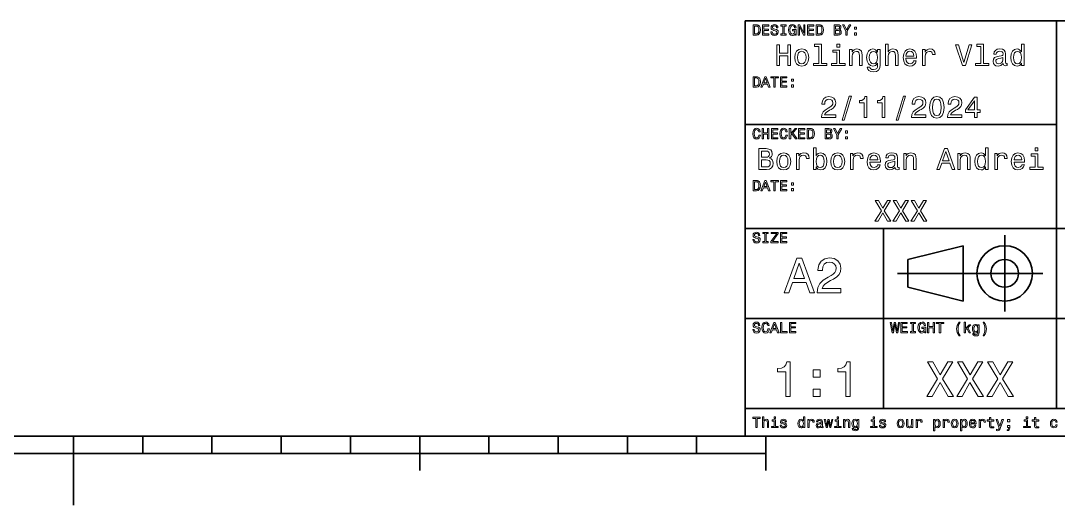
# Model space of a CAD drawing. Extents: x 0 to 594, y 0 to 420.
# Drawn here: x 289.4 to 439.2, y 0 to 70 of the extents above; entities that cross this region are included whole.
import ezdxf

# ---------------------------------------------------------------- set-up
doc = ezdxf.new("R2010")
doc.units = 0

msp = doc.modelspace()

# ---------------------------------------------------------------- linework, layer by layer
at = {"color": 7, "lineweight": 35}
for p, q in [((394, 10), (394, 70)), ((394, 70), (584, 70)), ((439, 14), (439, 70)), ((394, 55), (439, 55)), ((394, 40), (559, 40)), ((414, 14), (414, 40)), ((416, 33.5), (437, 33.5)), ((394, 27), (559, 27)), ((394, 14), (559, 14)), ((10, 10), (584, 10)), ((394, 10), (584, 10)), ((197, 7.5), (397, 7.5))]:
    msp.add_line(p, q, dxfattribs=at)
at = {"color": 7, "lineweight": 35, "ltscale": 0.275}
msp.add_line((431.5, 28), (431.5, 39), dxfattribs=at)
at = {"color": 7, "lineweight": 35, "ltscale": 0.206155}
for p, q in [((417.5, 35.5), (425.5, 37.5)), ((425.5, 29.5), (417.5, 31.5))]:
    msp.add_line(p, q, dxfattribs=at)
at = {"color": 7, "lineweight": 35, "ltscale": 0.2}
msp.add_line((425.5, 37.5), (425.5, 29.5), dxfattribs=at)
at = {"color": 7, "lineweight": 35, "ltscale": 0.1}
msp.add_line((417.5, 31.5), (417.5, 35.5), dxfattribs=at)
at = {"color": 7, "lineweight": 35, "ltscale": 0.25}
msp.add_line((297, 10), (297, 0), dxfattribs=at)
at = {"color": 7, "lineweight": 35, "ltscale": 0.0625}
for p, q in [((307, 10), (307, 7.5)), ((317, 10), (317, 7.5)), ((327, 10), (327, 7.5)), ((337, 10), (337, 7.5)), ((357, 10), (357, 7.5)), ((367, 10), (367, 7.5)), ((377, 10), (377, 7.5)), ((387, 10), (387, 7.5))]:
    msp.add_line(p, q, dxfattribs=at)
at = {"color": 7, "lineweight": 35, "ltscale": 0.125}
for p, q in [((347, 10), (347, 5)), ((397, 10), (397, 5))]:
    msp.add_line(p, q, dxfattribs=at)
at = {"color": 7, "lineweight": 13}
for points in [[(395.65, 69.42), (395.15, 69.42), (395.15, 67.92), (395.65, 67.92), (395.88, 67.97), (396.06, 68.11), (396.17, 68.35), (396.21, 68.67), (396.17, 69), (396.13, 69.13), (396.07, 69.23), (395.89, 69.37), (395.78, 69.41)], [(395.63, 69.24), (395.8, 69.21), (395.91, 69.11), (395.98, 68.93), (396, 68.67), (395.97, 68.42), (395.91, 68.24), (395.79, 68.13), (395.63, 68.1), (395.35, 68.1), (395.35, 69.24)], [(396.5, 67.92), (397.45, 67.92), (397.45, 68.1), (396.7, 68.1), (396.7, 68.61), (397.37, 68.61), (397.37, 68.79), (396.7, 68.79), (396.7, 69.24), (397.43, 69.24), (397.43, 69.42), (396.5, 69.42)], [(397.91, 68.41), (397.71, 68.41), (397.76, 68.18), (397.87, 68.02), (398.03, 67.91), (398.26, 67.88), (398.48, 67.91), (398.65, 68.01), (398.75, 68.16), (398.79, 68.35), (398.76, 68.53), (398.67, 68.64), (398.52, 68.72), (398.32, 68.78), (398.16, 68.82), (398.05, 68.87), (397.98, 68.93), (397.96, 69.04), (397.98, 69.14), (398.04, 69.21), (398.13, 69.26), (398.24, 69.28), (398.37, 69.26), (398.46, 69.2), (398.52, 69.1), (398.55, 68.97), (398.75, 68.97), (398.75, 68.98), (398.72, 69.18), (398.61, 69.33), (398.45, 69.43), (398.24, 69.46), (398.04, 69.43), (397.89, 69.33), (397.79, 69.19), (397.76, 69.01), (397.79, 68.85), (397.87, 68.74), (398, 68.67), (398.18, 68.61), (398.35, 68.56), (398.48, 68.51), (398.56, 68.44), (398.59, 68.33), (398.57, 68.22), (398.5, 68.13), (398.4, 68.08), (398.27, 68.06), (398.12, 68.08), (398.01, 68.15), (397.94, 68.26)], [(399.45, 68.1), (399.18, 68.1), (399.18, 67.92), (399.93, 67.92), (399.93, 68.1), (399.65, 68.1), (399.65, 69.24), (399.93, 69.24), (399.93, 69.42), (399.18, 69.42), (399.18, 69.24), (399.45, 69.24)], [(401.25, 68.12), (401.29, 67.92), (401.4, 67.92), (401.4, 68.73), (400.85, 68.73), (400.85, 68.55), (401.19, 68.55), (401.19, 68.53), (401.16, 68.33), (401.09, 68.19), (400.98, 68.09), (400.85, 68.06), (400.71, 68.1), (400.59, 68.22), (400.52, 68.41), (400.49, 68.68), (400.52, 68.94), (400.59, 69.13), (400.71, 69.25), (400.86, 69.29), (400.97, 69.27), (401.06, 69.2), (401.13, 69.1), (401.16, 68.97), (401.38, 68.97), (401.32, 69.17), (401.21, 69.33), (401.06, 69.43), (400.88, 69.46), (400.63, 69.41), (400.44, 69.25), (400.33, 69), (400.28, 68.67), (400.33, 68.34), (400.44, 68.09), (400.62, 67.93), (400.84, 67.88), (400.96, 67.89), (401.07, 67.94), (401.17, 68.01)], [(401.66, 67.92), (401.84, 67.92), (401.84, 69.15), (402.42, 67.92), (402.65, 67.92), (402.65, 69.42), (402.47, 69.42), (402.47, 68.19), (401.9, 69.42), (401.66, 69.42)], [(403, 67.92), (403.95, 67.92), (403.95, 68.1), (403.2, 68.1), (403.2, 68.61), (403.87, 68.61), (403.87, 68.79), (403.2, 68.79), (403.2, 69.24), (403.94, 69.24), (403.94, 69.42), (403, 69.42)], [(404.76, 69.42), (404.26, 69.42), (404.26, 67.92), (404.76, 67.92), (404.99, 67.97), (405.17, 68.11), (405.28, 68.35), (405.31, 68.67), (405.28, 69), (405.24, 69.13), (405.18, 69.23), (405, 69.37), (404.89, 69.41)], [(404.74, 69.24), (404.91, 69.21), (405.02, 69.11), (405.09, 68.93), (405.11, 68.67), (405.08, 68.42), (405.02, 68.24), (404.9, 68.13), (404.74, 68.1), (404.46, 68.1), (404.46, 69.24)], [(407.63, 68.73), (407.78, 68.85), (407.82, 68.94), (407.83, 69.04), (407.81, 69.2), (407.72, 69.32), (407.59, 69.39), (407.4, 69.42), (406.86, 69.42), (406.86, 67.92), (407.43, 67.92), (407.63, 67.95), (407.78, 68.04), (407.87, 68.18), (407.9, 68.37), (407.88, 68.5), (407.83, 68.6), (407.75, 68.68)], [(407.35, 68.8), (407.06, 68.8), (407.06, 69.24), (407.37, 69.24), (407.49, 69.23), (407.57, 69.19), (407.62, 69.12), (407.64, 69.02), (407.62, 68.92), (407.57, 68.85), (407.48, 68.81)], [(408.77, 67.92), (408.77, 68.53), (409.27, 69.42), (409.04, 69.42), (408.67, 68.71), (408.3, 69.42), (408.06, 69.42), (408.57, 68.51), (408.57, 67.92)], [(409.81, 68.76), (410.11, 68.76), (410.11, 69.08), (409.81, 69.08)], [(407.4, 68.1), (407.06, 68.1), (407.06, 68.61), (407.38, 68.61), (407.52, 68.6), (407.62, 68.55), (407.67, 68.48), (407.69, 68.36), (407.67, 68.24), (407.62, 68.16), (407.53, 68.11)], [(409.81, 67.92), (410.11, 67.92), (410.11, 68.24), (409.81, 68.24)], [(398.58, 63.52), (398.98, 63.52), (398.98, 64.93), (400.19, 64.93), (400.19, 63.52), (400.58, 63.52), (400.58, 66.52), (400.19, 66.52), (400.19, 65.3), (398.98, 65.3), (398.98, 66.52), (398.58, 66.52)], [(404.65, 66.3), (404.65, 63.84), (403.87, 63.84), (403.87, 63.52), (405.81, 63.52), (405.81, 63.84), (405.03, 63.84), (405.03, 66.62), (404.05, 66.62), (404.05, 66.3)], [(407.67, 66.62), (407.27, 66.62), (407.27, 66.19), (407.67, 66.19)], [(414.3, 63.52), (414.68, 63.52), (414.68, 64.86), (414.72, 65.17), (414.85, 65.39), (415.04, 65.53), (415.3, 65.58), (415.51, 65.54), (415.64, 65.42), (415.7, 65.23), (415.73, 64.97), (415.73, 63.52), (416.11, 63.52), (416.11, 65.05), (416.09, 65.35), (416.01, 65.61), (415.76, 65.84), (415.36, 65.92), (415.14, 65.89), (414.96, 65.81), (414.8, 65.68), (414.68, 65.5), (414.68, 66.62), (414.3, 66.62)], [(426.36, 66.52), (425.61, 63.97), (424.83, 66.52), (424.42, 66.52), (425.39, 63.52), (425.82, 63.52), (426.77, 66.52)], [(428.07, 66.3), (428.07, 63.84), (427.29, 63.84), (427.29, 63.52), (429.23, 63.52), (429.23, 63.84), (428.45, 63.84), (428.45, 66.62), (427.48, 66.62), (427.48, 66.3)], [(433.95, 63.88), (433.95, 63.52), (434.33, 63.52), (434.33, 66.62), (433.95, 66.62), (433.95, 65.49), (433.66, 65.82), (433.48, 65.89), (433.28, 65.92), (432.91, 65.84), (432.63, 65.6), (432.44, 65.21), (432.38, 64.68), (432.44, 64.16), (432.63, 63.77), (432.91, 63.52), (433.28, 63.44), (433.48, 63.47), (433.67, 63.55)], [(401.18, 64.68), (401.25, 64.15), (401.45, 63.76), (401.76, 63.52), (402.19, 63.44), (402.61, 63.52), (402.92, 63.76), (403.12, 64.15), (403.19, 64.68), (403.12, 65.21), (402.92, 65.6), (402.61, 65.84), (402.19, 65.92), (401.76, 65.84), (401.45, 65.6), (401.25, 65.21)], [(401.57, 64.68), (401.61, 65.07), (401.73, 65.35), (401.92, 65.53), (402.19, 65.59), (402.45, 65.53), (402.64, 65.36), (402.76, 65.07), (402.81, 64.68), (402.76, 64.29), (402.64, 64), (402.45, 63.83), (402.19, 63.78), (401.92, 63.83), (401.73, 64), (401.61, 64.29)], [(407.66, 63.84), (407.66, 65.76), (406.68, 65.76), (406.68, 65.44), (407.28, 65.44), (407.28, 63.84), (406.5, 63.84), (406.5, 63.52), (408.45, 63.52), (408.45, 63.84)], [(409.1, 63.52), (409.48, 63.52), (409.48, 64.86), (409.52, 65.17), (409.64, 65.39), (409.84, 65.53), (410.1, 65.58), (410.31, 65.54), (410.44, 65.42), (410.5, 65.23), (410.52, 64.97), (410.52, 63.52), (410.9, 63.52), (410.9, 65.05), (410.88, 65.35), (410.81, 65.61), (410.55, 65.84), (410.15, 65.92), (409.93, 65.89), (409.75, 65.81), (409.59, 65.67), (409.46, 65.49), (409.46, 65.84), (409.1, 65.84)], [(413.51, 63.62), (413.51, 65.84), (413.15, 65.84), (413.15, 65.47), (412.85, 65.81), (412.67, 65.89), (412.46, 65.92), (412.1, 65.84), (411.81, 65.6), (411.62, 65.21), (411.56, 64.68), (411.62, 64.16), (411.81, 63.77), (412.1, 63.52), (412.46, 63.44), (412.67, 63.47), (412.84, 63.55), (413.15, 63.87), (413.15, 63.55), (413.11, 63.29), (413.02, 63.1), (412.83, 62.99), (412.56, 62.95), (412.32, 62.98), (412.16, 63.04), (412.06, 63.16), (412.03, 63.31), (411.66, 63.31), (411.66, 63.29), (411.71, 63.01), (411.89, 62.81), (412.16, 62.67), (412.54, 62.63), (412.99, 62.69), (413.29, 62.87), (413.46, 63.19)], [(411.95, 64.68), (411.99, 65.07), (412.11, 65.35), (412.29, 65.52), (412.53, 65.58), (412.79, 65.52), (412.98, 65.35), (413.09, 65.07), (413.14, 64.68), (413.09, 64.29), (412.98, 64.01), (412.79, 63.84), (412.53, 63.78), (412.29, 63.84), (412.11, 64.01), (411.99, 64.29)], [(417.24, 64.57), (418.76, 64.57), (418.77, 64.75), (418.7, 65.24), (418.51, 65.62), (418.2, 65.84), (417.8, 65.92), (417.41, 65.84), (417.11, 65.6), (416.91, 65.2), (416.84, 64.68), (416.91, 64.15), (417.1, 63.76), (417.4, 63.52), (417.79, 63.44), (418.13, 63.49), (418.4, 63.64), (418.61, 63.87), (418.72, 64.19), (418.35, 64.19), (418.27, 64.01), (418.16, 63.88), (417.84, 63.78), (417.59, 63.83), (417.4, 63.98), (417.28, 64.22), (417.24, 64.56)], [(417.24, 64.89), (417.29, 65.19), (417.4, 65.41), (417.58, 65.54), (417.81, 65.59), (418.04, 65.54), (418.22, 65.41), (418.33, 65.19), (418.37, 64.89)], [(419.65, 63.52), (420.03, 63.52), (420.03, 64.85), (420.07, 65.17), (420.19, 65.4), (420.38, 65.53), (420.63, 65.58), (420.82, 65.55), (420.97, 65.47), (421.05, 65.32), (421.08, 65.12), (421.47, 65.12), (421.41, 65.47), (421.27, 65.72), (421.03, 65.87), (420.71, 65.92), (420.49, 65.89), (420.3, 65.8), (420.13, 65.66), (420, 65.46), (420, 65.84), (419.65, 65.84)], [(431.3, 63.82), (431.3, 63.81), (431.32, 63.66), (431.38, 63.56), (431.66, 63.48), (431.87, 63.51), (431.87, 63.81), (431.78, 63.79), (431.66, 63.85), (431.63, 64.02), (431.63, 65.22), (431.58, 65.53), (431.43, 65.75), (431.17, 65.88), (430.8, 65.92), (430.43, 65.87), (430.16, 65.72), (430, 65.5), (429.94, 65.19), (429.94, 65.17), (430.28, 65.17), (430.31, 65.35), (430.41, 65.48), (430.56, 65.56), (430.78, 65.59), (430.99, 65.56), (431.15, 65.5), (431.24, 65.39), (431.27, 65.23), (431.25, 65.05), (431.18, 64.96), (431.01, 64.92), (430.68, 64.88), (430.31, 64.8), (430.05, 64.67), (429.89, 64.45), (429.84, 64.13), (429.89, 63.84), (430.02, 63.63), (430.24, 63.5), (430.54, 63.45), (430.94, 63.54)], [(431.25, 64.33), (431.2, 64.11), (431.06, 63.94), (430.86, 63.82), (430.6, 63.78), (430.44, 63.81), (430.32, 63.87), (430.25, 64), (430.22, 64.16), (430.24, 64.32), (430.31, 64.42), (430.59, 64.54), (430.94, 64.6), (431.25, 64.7)], [(433.35, 65.58), (433.6, 65.52), (433.79, 65.35), (433.9, 65.07), (433.94, 64.68), (433.9, 64.29), (433.79, 64.01), (433.6, 63.84), (433.35, 63.78), (433.11, 63.84), (432.93, 64.01), (432.81, 64.29), (432.77, 64.68), (432.81, 65.07), (432.93, 65.35), (433.11, 65.52)], [(395.65, 61.92), (395.15, 61.92), (395.15, 60.42), (395.65, 60.42), (395.88, 60.47), (396.06, 60.61), (396.17, 60.85), (396.21, 61.17), (396.17, 61.5), (396.13, 61.63), (396.07, 61.73), (395.89, 61.87), (395.78, 61.91)], [(395.63, 61.74), (395.8, 61.71), (395.91, 61.61), (395.98, 61.43), (396, 61.17), (395.97, 60.92), (395.91, 60.74), (395.79, 60.63), (395.63, 60.6), (395.35, 60.6), (395.35, 61.74)], [(396.29, 60.42), (396.49, 60.42), (396.65, 60.86), (397.25, 60.86), (397.41, 60.42), (397.61, 60.42), (397.06, 61.92), (396.84, 61.92)], [(396.72, 61.04), (396.95, 61.7), (397.18, 61.04)], [(398.15, 60.42), (398.35, 60.42), (398.35, 61.74), (398.81, 61.74), (398.81, 61.92), (397.7, 61.92), (397.7, 61.74), (398.15, 61.74)], [(399.1, 60.42), (400.05, 60.42), (400.05, 60.6), (399.3, 60.6), (399.3, 61.11), (399.97, 61.11), (399.97, 61.29), (399.3, 61.29), (399.3, 61.74), (400.03, 61.74), (400.03, 61.92), (399.1, 61.92)], [(400.71, 61.26), (401, 61.26), (401, 61.58), (400.71, 61.58)], [(400.71, 60.42), (401, 60.42), (401, 60.74), (400.71, 60.74)], [(405.04, 56.02), (407.1, 56.02), (407.1, 56.39), (405.47, 56.39), (405.56, 56.6), (405.71, 56.76), (406.19, 57.07), (406.45, 57.2), (406.73, 57.39), (406.94, 57.6), (407.05, 57.86), (407.1, 58.15), (407.02, 58.51), (406.82, 58.8), (406.51, 58.98), (406.11, 59.04), (405.69, 58.97), (405.38, 58.77), (405.17, 58.44), (405.11, 58.01), (405.11, 57.95), (405.5, 57.95), (405.5, 57.99), (405.54, 58.28), (405.65, 58.5), (405.84, 58.64), (406.09, 58.68), (406.34, 58.64), (406.52, 58.53), (406.64, 58.36), (406.69, 58.15), (406.66, 57.95), (406.57, 57.78), (406.44, 57.64), (406.25, 57.51), (405.99, 57.37), (405.57, 57.1), (405.27, 56.82), (405.09, 56.47), (405.04, 56.03)], [(408.02, 55.62), (408.32, 55.62), (409.36, 59.1), (409.06, 59.1)], [(411.22, 56.02), (411.61, 56.02), (411.61, 59.04), (411.32, 59.04), (411.24, 58.78), (411.08, 58.6), (410.85, 58.5), (410.52, 58.46), (410.52, 58.16), (411.22, 58.16)], [(413.82, 56.02), (414.21, 56.02), (414.21, 59.04), (413.92, 59.04), (413.84, 58.78), (413.69, 58.6), (413.45, 58.5), (413.12, 58.46), (413.12, 58.16), (413.82, 58.16)], [(415.83, 55.62), (416.12, 55.62), (417.17, 59.1), (416.87, 59.1)], [(418.05, 56.02), (420.11, 56.02), (420.11, 56.39), (418.48, 56.39), (418.57, 56.6), (418.73, 56.76), (419.21, 57.07), (419.46, 57.2), (419.75, 57.39), (419.95, 57.6), (420.07, 57.86), (420.11, 58.15), (420.04, 58.51), (419.83, 58.8), (419.52, 58.98), (419.12, 59.04), (418.7, 58.97), (418.39, 58.77), (418.19, 58.44), (418.12, 58.01), (418.12, 57.95), (418.51, 57.95), (418.51, 57.99), (418.55, 58.28), (418.67, 58.5), (418.85, 58.64), (419.1, 58.68), (419.35, 58.64), (419.53, 58.53), (419.66, 58.36), (419.7, 58.15), (419.67, 57.95), (419.59, 57.78), (419.45, 57.64), (419.26, 57.51), (419, 57.37), (418.58, 57.1), (418.28, 56.82), (418.1, 56.47), (418.05, 56.03)], [(420.66, 57.49), (420.73, 56.81), (420.93, 56.32), (421.26, 56.03), (421.7, 55.93), (422.15, 56.03), (422.47, 56.32), (422.67, 56.81), (422.74, 57.49), (422.67, 58.16), (422.59, 58.43), (422.47, 58.65), (422.15, 58.94), (421.7, 59.04), (421.26, 58.94), (420.93, 58.64), (420.73, 58.16)], [(421.08, 57.49), (421.11, 58.01), (421.22, 58.38), (421.41, 58.61), (421.7, 58.68), (421.99, 58.61), (422.18, 58.38), (422.29, 58.01), (422.33, 57.49), (422.29, 56.96), (422.18, 56.58), (421.99, 56.36), (421.7, 56.29), (421.41, 56.36), (421.22, 56.58), (421.11, 56.96)], [(423.25, 56.02), (425.31, 56.02), (425.31, 56.39), (423.68, 56.39), (423.78, 56.6), (423.93, 56.76), (424.41, 57.07), (424.67, 57.2), (424.95, 57.39), (425.15, 57.6), (425.27, 57.86), (425.31, 58.15), (425.24, 58.51), (425.04, 58.8), (424.73, 58.98), (424.32, 59.04), (423.91, 58.97), (423.59, 58.77), (423.39, 58.44), (423.32, 58.01), (423.32, 57.95), (423.71, 57.95), (423.71, 57.99), (423.75, 58.28), (423.87, 58.5), (424.06, 58.64), (424.3, 58.68), (424.55, 58.64), (424.74, 58.53), (424.86, 58.36), (424.9, 58.15), (424.87, 57.95), (424.79, 57.78), (424.65, 57.64), (424.46, 57.51), (424.21, 57.37), (423.78, 57.1), (423.49, 56.82), (423.31, 56.47), (423.25, 56.03)], [(427.15, 56.02), (427.54, 56.02), (427.54, 56.76), (427.96, 56.76), (427.96, 57.11), (427.54, 57.11), (427.54, 58.96), (427.14, 58.96), (425.83, 57.14), (425.83, 56.76), (427.15, 56.76)], [(426.19, 57.11), (427.15, 58.45), (427.15, 57.11)], [(396, 53.48), (395.96, 53.29), (395.89, 53.16), (395.79, 53.09), (395.67, 53.06), (395.53, 53.1), (395.42, 53.21), (395.35, 53.4), (395.32, 53.67), (395.35, 53.93), (395.42, 54.12), (395.53, 54.24), (395.67, 54.28), (395.77, 54.26), (395.86, 54.2), (395.93, 54.1), (395.98, 53.97), (396.18, 53.97), (396.12, 54.17), (396.01, 54.33), (395.85, 54.43), (395.67, 54.46), (395.44, 54.41), (395.27, 54.25), (395.15, 54.01), (395.11, 53.67), (395.15, 53.33), (395.27, 53.08), (395.44, 52.93), (395.67, 52.88), (395.87, 52.92), (396.03, 53.03), (396.15, 53.22), (396.21, 53.48)], [(396.45, 52.92), (396.65, 52.92), (396.65, 53.62), (397.25, 53.62), (397.25, 52.92), (397.45, 52.92), (397.45, 54.42), (397.25, 54.42), (397.25, 53.81), (396.65, 53.81), (396.65, 54.42), (396.45, 54.42)], [(397.8, 52.92), (398.75, 52.92), (398.75, 53.1), (398, 53.1), (398, 53.61), (398.67, 53.61), (398.67, 53.79), (398, 53.79), (398, 54.24), (398.73, 54.24), (398.73, 54.42), (397.8, 54.42)], [(399.9, 53.48), (399.86, 53.29), (399.79, 53.16), (399.69, 53.09), (399.57, 53.06), (399.43, 53.1), (399.32, 53.21), (399.25, 53.4), (399.23, 53.67), (399.25, 53.93), (399.32, 54.12), (399.43, 54.24), (399.57, 54.28), (399.68, 54.26), (399.77, 54.2), (399.84, 54.1), (399.88, 53.97), (400.09, 53.97), (400.02, 54.17), (399.91, 54.33), (399.76, 54.43), (399.57, 54.46), (399.34, 54.41), (399.17, 54.25), (399.06, 54.01), (399.02, 53.67), (399.06, 53.33), (399.17, 53.08), (399.34, 52.93), (399.57, 52.88), (399.77, 52.92), (399.94, 53.03), (400.05, 53.22), (400.11, 53.48)], [(400.39, 52.92), (400.59, 52.92), (400.59, 53.45), (400.76, 53.64), (401.27, 52.92), (401.51, 52.92), (400.9, 53.79), (401.49, 54.42), (401.23, 54.42), (400.59, 53.72), (400.59, 54.42), (400.39, 54.42)], [(401.7, 52.92), (402.65, 52.92), (402.65, 53.1), (401.9, 53.1), (401.9, 53.61), (402.57, 53.61), (402.57, 53.79), (401.9, 53.79), (401.9, 54.24), (402.64, 54.24), (402.64, 54.42), (401.7, 54.42)], [(403.46, 54.42), (402.96, 54.42), (402.96, 52.92), (403.46, 52.92), (403.69, 52.97), (403.87, 53.11), (403.97, 53.35), (404.01, 53.67), (403.98, 54), (403.94, 54.13), (403.87, 54.23), (403.7, 54.37), (403.59, 54.41)], [(403.44, 54.24), (403.6, 54.21), (403.72, 54.11), (403.78, 53.93), (403.81, 53.67), (403.78, 53.42), (403.71, 53.24), (403.6, 53.13), (403.44, 53.1), (403.16, 53.1), (403.16, 54.24)], [(406.33, 53.73), (406.48, 53.85), (406.52, 53.94), (406.53, 54.04), (406.51, 54.2), (406.42, 54.32), (406.28, 54.39), (406.09, 54.42), (405.56, 54.42), (405.56, 52.92), (406.12, 52.92), (406.33, 52.95), (406.47, 53.04), (406.57, 53.18), (406.6, 53.37), (406.58, 53.5), (406.53, 53.6), (406.44, 53.68)], [(406.05, 53.8), (405.76, 53.8), (405.76, 54.24), (406.07, 54.24), (406.19, 54.23), (406.27, 54.19), (406.32, 54.12), (406.34, 54.02), (406.32, 53.92), (406.27, 53.85), (406.18, 53.81)], [(407.47, 52.92), (407.47, 53.53), (407.97, 54.42), (407.74, 54.42), (407.37, 53.71), (407, 54.42), (406.76, 54.42), (407.27, 53.51), (407.27, 52.92)], [(408.51, 53.76), (408.81, 53.76), (408.81, 54.08), (408.51, 54.08)], [(406.1, 53.1), (405.76, 53.1), (405.76, 53.61), (406.08, 53.61), (406.22, 53.6), (406.31, 53.55), (406.37, 53.48), (406.39, 53.36), (406.37, 53.24), (406.32, 53.16), (406.23, 53.11)], [(408.51, 52.92), (408.81, 52.92), (408.81, 53.24), (408.51, 53.24)], [(397.52, 50.14), (397.83, 50.39), (397.9, 50.56), (397.93, 50.77), (397.87, 51.09), (397.7, 51.33), (397.43, 51.47), (397.05, 51.52), (395.98, 51.52), (395.98, 48.52), (397.11, 48.52), (397.51, 48.58), (397.81, 48.76), (398, 49.04), (398.06, 49.42), (398.02, 49.67), (397.92, 49.89), (397.75, 50.04)], [(396.97, 50.28), (396.38, 50.28), (396.38, 51.16), (397, 51.16), (397.24, 51.14), (397.4, 51.06), (397.5, 50.92), (397.54, 50.72), (397.5, 50.53), (397.39, 50.39), (397.22, 50.3)], [(404.25, 48.88), (404.53, 48.55), (404.92, 48.44), (405.28, 48.52), (405.57, 48.77), (405.75, 49.16), (405.82, 49.68), (405.75, 50.21), (405.57, 50.6), (405.28, 50.84), (404.92, 50.92), (404.54, 50.81), (404.38, 50.67), (404.25, 50.49), (404.25, 51.62), (403.87, 51.62), (403.87, 48.52), (404.25, 48.52)], [(421.69, 48.52), (422.09, 48.52), (422.4, 49.4), (423.6, 49.4), (423.92, 48.52), (424.32, 48.52), (423.23, 51.52), (422.79, 51.52)], [(422.54, 49.77), (423.01, 51.09), (423.47, 49.77)], [(428.74, 48.88), (428.74, 48.52), (429.12, 48.52), (429.12, 51.62), (428.75, 51.62), (428.75, 50.49), (428.46, 50.82), (428.28, 50.89), (428.08, 50.92), (427.71, 50.84), (427.42, 50.6), (427.24, 50.21), (427.17, 49.68), (427.24, 49.16), (427.42, 48.77), (427.71, 48.52), (428.08, 48.44), (428.28, 48.47), (428.46, 48.55)], [(436.3, 51.62), (435.9, 51.62), (435.9, 51.19), (436.3, 51.19)], [(397.06, 48.88), (396.38, 48.88), (396.38, 49.91), (397.03, 49.91), (397.3, 49.88), (397.49, 49.79), (397.61, 49.64), (397.65, 49.41), (397.61, 49.17), (397.5, 49.01), (397.32, 48.91)], [(398.58, 49.68), (398.65, 49.15), (398.85, 48.76), (399.16, 48.52), (399.59, 48.44), (400, 48.52), (400.32, 48.76), (400.52, 49.15), (400.59, 49.68), (400.52, 50.21), (400.32, 50.6), (400, 50.84), (399.59, 50.92), (399.16, 50.84), (398.85, 50.6), (398.65, 50.21)], [(398.97, 49.68), (399.01, 50.07), (399.13, 50.35), (399.32, 50.53), (399.59, 50.59), (399.84, 50.53), (400.04, 50.36), (400.16, 50.07), (400.2, 49.68), (400.16, 49.29), (400.04, 49), (399.84, 48.83), (399.59, 48.78), (399.32, 48.83), (399.13, 49), (399.01, 49.29)], [(401.44, 48.52), (401.82, 48.52), (401.82, 49.85), (401.85, 50.17), (401.97, 50.4), (402.16, 50.53), (402.42, 50.58), (402.61, 50.55), (402.75, 50.47), (402.84, 50.32), (402.87, 50.12), (403.25, 50.12), (403.2, 50.47), (403.06, 50.72), (402.82, 50.87), (402.49, 50.92), (402.27, 50.89), (402.08, 50.8), (401.91, 50.66), (401.78, 50.46), (401.78, 50.84), (401.44, 50.84)], [(405.43, 49.68), (405.39, 49.29), (405.27, 49.01), (405.09, 48.84), (404.85, 48.78), (404.6, 48.84), (404.41, 49.01), (404.3, 49.29), (404.26, 49.68), (404.3, 50.07), (404.41, 50.35), (404.6, 50.52), (404.85, 50.58), (405.09, 50.52), (405.27, 50.35), (405.39, 50.07)], [(406.38, 49.68), (406.45, 49.15), (406.65, 48.76), (406.97, 48.52), (407.39, 48.44), (407.81, 48.52), (408.13, 48.76), (408.33, 49.15), (408.4, 49.68), (408.33, 50.21), (408.13, 50.6), (407.81, 50.84), (407.39, 50.92), (406.97, 50.84), (406.65, 50.6), (406.45, 50.21)], [(406.77, 49.68), (406.81, 50.07), (406.93, 50.35), (407.13, 50.53), (407.39, 50.59), (407.65, 50.53), (407.85, 50.36), (407.97, 50.07), (408.01, 49.68), (407.97, 49.29), (407.85, 49), (407.65, 48.83), (407.39, 48.78), (407.13, 48.83), (406.93, 49), (406.81, 49.29)], [(409.24, 48.52), (409.62, 48.52), (409.62, 49.85), (409.66, 50.17), (409.78, 50.4), (409.97, 50.53), (410.22, 50.58), (410.41, 50.55), (410.56, 50.47), (410.64, 50.32), (410.67, 50.12), (411.06, 50.12), (411.01, 50.47), (410.86, 50.72), (410.63, 50.87), (410.3, 50.92), (410.08, 50.89), (409.89, 50.8), (409.72, 50.66), (409.59, 50.46), (409.59, 50.84), (409.24, 50.84)], [(412.03, 49.57), (413.56, 49.57), (413.56, 49.75), (413.49, 50.24), (413.3, 50.62), (413, 50.84), (412.6, 50.92), (412.2, 50.84), (411.9, 50.6), (411.71, 50.2), (411.64, 49.68), (411.7, 49.15), (411.9, 48.76), (412.19, 48.52), (412.58, 48.44), (412.92, 48.49), (413.2, 48.64), (413.4, 48.87), (413.52, 49.19), (413.14, 49.19), (413.06, 49.01), (412.95, 48.88), (412.63, 48.78), (412.38, 48.83), (412.2, 48.98), (412.08, 49.22), (412.03, 49.56)], [(412.03, 49.89), (412.08, 50.19), (412.2, 50.41), (412.38, 50.54), (412.61, 50.59), (412.84, 50.54), (413.02, 50.41), (413.12, 50.19), (413.16, 49.89)], [(415.68, 48.82), (415.68, 48.81), (415.7, 48.66), (415.77, 48.56), (416.04, 48.48), (416.25, 48.51), (416.25, 48.81), (416.16, 48.79), (416.04, 48.85), (416.02, 49.02), (416.02, 50.22), (415.97, 50.53), (415.82, 50.75), (415.55, 50.88), (415.18, 50.92), (414.82, 50.87), (414.55, 50.72), (414.38, 50.5), (414.33, 50.19), (414.33, 50.17), (414.67, 50.17), (414.7, 50.35), (414.79, 50.48), (414.95, 50.56), (415.17, 50.59), (415.38, 50.56), (415.53, 50.5), (415.62, 50.39), (415.65, 50.23), (415.64, 50.05), (415.57, 49.96), (415.39, 49.92), (415.07, 49.88), (414.7, 49.8), (414.43, 49.67), (414.28, 49.45), (414.23, 49.13), (414.27, 48.84), (414.41, 48.63), (414.62, 48.5), (414.92, 48.45), (415.32, 48.54)], [(415.64, 49.33), (415.59, 49.11), (415.45, 48.94), (415.24, 48.82), (414.99, 48.78), (414.82, 48.81), (414.71, 48.87), (414.63, 49), (414.61, 49.16), (414.63, 49.32), (414.7, 49.42), (414.97, 49.54), (415.32, 49.6), (415.64, 49.7)], [(416.91, 48.52), (417.29, 48.52), (417.29, 49.86), (417.33, 50.17), (417.45, 50.39), (417.65, 50.53), (417.9, 50.58), (418.11, 50.54), (418.24, 50.42), (418.31, 50.23), (418.33, 49.97), (418.33, 48.52), (418.71, 48.52), (418.71, 50.05), (418.69, 50.35), (418.61, 50.61), (418.36, 50.84), (417.96, 50.92), (417.74, 50.89), (417.55, 50.81), (417.39, 50.67), (417.27, 50.49), (417.27, 50.84), (416.91, 50.84)], [(424.71, 48.52), (425.09, 48.52), (425.09, 49.86), (425.13, 50.17), (425.26, 50.39), (425.45, 50.53), (425.71, 50.58), (425.92, 50.54), (426.05, 50.42), (426.11, 50.23), (426.14, 49.97), (426.14, 48.52), (426.52, 48.52), (426.52, 50.05), (426.5, 50.35), (426.42, 50.61), (426.17, 50.84), (425.77, 50.92), (425.55, 50.89), (425.36, 50.81), (425.2, 50.67), (425.08, 50.49), (425.08, 50.84), (424.71, 50.84)], [(428.14, 50.58), (428.39, 50.52), (428.58, 50.35), (428.69, 50.07), (428.74, 49.68), (428.69, 49.29), (428.58, 49.01), (428.39, 48.84), (428.14, 48.78), (427.9, 48.84), (427.72, 49.01), (427.6, 49.29), (427.56, 49.68), (427.6, 50.07), (427.72, 50.35), (427.9, 50.52)], [(430.06, 48.52), (430.44, 48.52), (430.44, 49.85), (430.48, 50.17), (430.6, 50.4), (430.79, 50.53), (431.04, 50.58), (431.23, 50.55), (431.37, 50.47), (431.46, 50.32), (431.49, 50.12), (431.88, 50.12), (431.82, 50.47), (431.68, 50.72), (431.44, 50.87), (431.12, 50.92), (430.9, 50.89), (430.71, 50.8), (430.54, 50.66), (430.41, 50.46), (430.41, 50.84), (430.06, 50.84)], [(432.85, 49.57), (434.37, 49.57), (434.38, 49.75), (434.31, 50.24), (434.12, 50.62), (433.82, 50.84), (433.41, 50.92), (433.02, 50.84), (432.72, 50.6), (432.52, 50.2), (432.46, 49.68), (432.52, 49.15), (432.71, 48.76), (433.01, 48.52), (433.4, 48.44), (433.74, 48.49), (434.02, 48.64), (434.22, 48.87), (434.34, 49.19), (433.96, 49.19), (433.88, 49.01), (433.77, 48.88), (433.45, 48.78), (433.2, 48.83), (433.02, 48.98), (432.9, 49.22), (432.85, 49.56)], [(432.85, 49.89), (432.9, 50.19), (433.02, 50.41), (433.19, 50.54), (433.43, 50.59), (433.66, 50.54), (433.83, 50.41), (433.94, 50.19), (433.98, 49.89)], [(436.29, 48.84), (436.29, 50.76), (435.31, 50.76), (435.31, 50.44), (435.9, 50.44), (435.9, 48.84), (435.13, 48.84), (435.13, 48.52), (437.07, 48.52), (437.07, 48.84)], [(395.65, 46.92), (395.15, 46.92), (395.15, 45.42), (395.65, 45.42), (395.88, 45.47), (396.06, 45.61), (396.17, 45.85), (396.21, 46.17), (396.17, 46.5), (396.13, 46.63), (396.07, 46.73), (395.89, 46.87), (395.78, 46.91)], [(395.63, 46.74), (395.8, 46.71), (395.91, 46.61), (395.98, 46.43), (396, 46.17), (395.97, 45.92), (395.91, 45.74), (395.79, 45.63), (395.63, 45.6), (395.35, 45.6), (395.35, 46.74)], [(396.29, 45.42), (396.49, 45.42), (396.65, 45.86), (397.25, 45.86), (397.41, 45.42), (397.61, 45.42), (397.06, 46.92), (396.84, 46.92)], [(396.72, 46.04), (396.95, 46.7), (397.18, 46.04)], [(398.15, 45.42), (398.35, 45.42), (398.35, 46.74), (398.81, 46.74), (398.81, 46.92), (397.7, 46.92), (397.7, 46.74), (398.15, 46.74)], [(399.1, 45.42), (400.05, 45.42), (400.05, 45.6), (399.3, 45.6), (399.3, 46.11), (399.97, 46.11), (399.97, 46.29), (399.3, 46.29), (399.3, 46.74), (400.03, 46.74), (400.03, 46.92), (399.1, 46.92)], [(400.71, 46.26), (401, 46.26), (401, 46.58), (400.71, 46.58)], [(400.71, 45.42), (401, 45.42), (401, 45.74), (400.71, 45.74)], [(412.75, 41.02), (413.21, 41.02), (413.89, 42.23), (414.59, 41.02), (415.05, 41.02), (414.11, 42.56), (415, 44.02), (414.57, 44.02), (413.91, 42.91), (413.26, 44.02), (412.8, 44.02), (413.69, 42.56)], [(415.35, 41.02), (415.81, 41.02), (416.5, 42.23), (417.2, 41.02), (417.65, 41.02), (416.72, 42.56), (417.61, 44.02), (417.17, 44.02), (416.51, 42.91), (415.86, 44.02), (415.41, 44.02), (416.29, 42.56)], [(417.96, 41.02), (418.41, 41.02), (419.1, 42.23), (419.8, 41.02), (420.26, 41.02), (419.32, 42.56), (420.21, 44.02), (419.77, 44.02), (419.11, 42.91), (418.46, 44.02), (418.01, 44.02), (418.89, 42.56)], [(395.31, 38.41), (395.11, 38.41), (395.16, 38.18), (395.26, 38.02), (395.43, 37.91), (395.65, 37.88), (395.88, 37.91), (396.04, 38.01), (396.15, 38.16), (396.19, 38.35), (396.16, 38.53), (396.07, 38.64), (395.92, 38.72), (395.72, 38.78), (395.55, 38.82), (395.44, 38.87), (395.38, 38.93), (395.36, 39.04), (395.38, 39.14), (395.44, 39.21), (395.52, 39.26), (395.64, 39.28), (395.76, 39.26), (395.86, 39.2), (395.92, 39.1), (395.95, 38.97), (396.15, 38.97), (396.15, 38.98), (396.11, 39.18), (396.01, 39.33), (395.85, 39.43), (395.64, 39.46), (395.44, 39.43), (395.29, 39.33), (395.19, 39.19), (395.16, 39.01), (395.19, 38.85), (395.27, 38.74), (395.4, 38.67), (395.57, 38.61), (395.75, 38.56), (395.88, 38.51), (395.96, 38.44), (395.99, 38.33), (395.96, 38.22), (395.9, 38.13), (395.8, 38.08), (395.66, 38.06), (395.52, 38.08), (395.4, 38.15), (395.33, 38.26)], [(396.85, 38.1), (396.58, 38.1), (396.58, 37.92), (397.33, 37.92), (397.33, 38.1), (397.05, 38.1), (397.05, 39.24), (397.33, 39.24), (397.33, 39.42), (396.58, 39.42), (396.58, 39.24), (396.85, 39.24)], [(397.71, 37.92), (398.79, 37.92), (398.79, 38.1), (397.95, 38.1), (398.79, 39.25), (398.79, 39.42), (397.77, 39.42), (397.77, 39.24), (398.57, 39.24), (397.71, 38.09)], [(399.1, 37.92), (400.05, 37.92), (400.05, 38.1), (399.3, 38.1), (399.3, 38.61), (399.97, 38.61), (399.97, 38.79), (399.3, 38.79), (399.3, 39.24), (400.03, 39.24), (400.03, 39.42), (399.1, 39.42)], [(399.64, 30.7), (400.3, 30.7), (400.83, 32.17), (402.83, 32.17), (403.35, 30.7), (404.03, 30.7), (402.2, 35.71), (401.46, 35.71)], [(401.06, 32.78), (401.83, 34.99), (402.6, 32.78)], [(404.41, 30.7), (407.85, 30.7), (407.85, 31.32), (405.13, 31.32), (405.28, 31.66), (405.54, 31.94), (406.34, 32.45), (406.77, 32.67), (407.24, 32.98), (407.58, 33.34), (407.78, 33.76), (407.85, 34.24), (407.72, 34.85), (407.39, 35.33), (406.87, 35.63), (406.2, 35.74), (405.51, 35.61), (404.98, 35.28), (404.64, 34.73), (404.53, 34.02), (404.53, 33.92), (405.18, 33.92), (405.18, 33.98), (405.25, 34.47), (405.44, 34.83), (405.75, 35.06), (406.16, 35.14), (406.58, 35.07), (406.89, 34.89), (407.09, 34.61), (407.16, 34.25), (407.11, 33.92), (406.98, 33.64), (406.74, 33.39), (406.43, 33.18), (406, 32.95), (405.3, 32.5), (404.8, 32.03), (404.5, 31.45), (404.41, 30.72)], [(395.31, 25.41), (395.11, 25.41), (395.16, 25.18), (395.26, 25.02), (395.43, 24.91), (395.65, 24.88), (395.88, 24.91), (396.04, 25.01), (396.15, 25.16), (396.19, 25.35), (396.16, 25.53), (396.07, 25.64), (395.92, 25.72), (395.72, 25.78), (395.55, 25.82), (395.44, 25.87), (395.38, 25.93), (395.36, 26.04), (395.38, 26.14), (395.44, 26.21), (395.52, 26.26), (395.64, 26.28), (395.76, 26.26), (395.86, 26.2), (395.92, 26.1), (395.95, 25.97), (396.15, 25.97), (396.15, 25.98), (396.11, 26.18), (396.01, 26.33), (395.85, 26.43), (395.64, 26.46), (395.44, 26.43), (395.29, 26.33), (395.19, 26.19), (395.16, 26.01), (395.19, 25.85), (395.27, 25.74), (395.4, 25.67), (395.57, 25.61), (395.75, 25.56), (395.88, 25.51), (395.96, 25.44), (395.99, 25.33), (395.96, 25.22), (395.9, 25.13), (395.8, 25.08), (395.66, 25.06), (395.52, 25.08), (395.4, 25.15), (395.33, 25.26)], [(397.3, 25.48), (397.26, 25.29), (397.19, 25.16), (397.09, 25.09), (396.97, 25.06), (396.83, 25.1), (396.72, 25.21), (396.65, 25.4), (396.62, 25.67), (396.65, 25.93), (396.72, 26.12), (396.83, 26.24), (396.97, 26.28), (397.07, 26.26), (397.16, 26.2), (397.23, 26.1), (397.28, 25.97), (397.49, 25.97), (397.42, 26.17), (397.31, 26.33), (397.15, 26.43), (396.97, 26.46), (396.74, 26.41), (396.57, 26.25), (396.45, 26.01), (396.42, 25.67), (396.45, 25.33), (396.57, 25.08), (396.74, 24.93), (396.97, 24.88), (397.17, 24.92), (397.33, 25.03), (397.45, 25.22), (397.51, 25.48)], [(397.6, 24.92), (397.79, 24.92), (397.95, 25.36), (398.55, 25.36), (398.71, 24.92), (398.91, 24.92), (398.36, 26.42), (398.14, 26.42)], [(398.02, 25.54), (398.25, 26.2), (398.48, 25.54)], [(399.12, 24.92), (400.08, 24.92), (400.08, 25.1), (399.31, 25.1), (399.31, 26.42), (399.12, 26.42)], [(400.4, 24.92), (401.35, 24.92), (401.35, 25.1), (400.6, 25.1), (400.6, 25.61), (401.27, 25.61), (401.27, 25.79), (400.6, 25.79), (400.6, 26.24), (401.34, 26.24), (401.34, 26.42), (400.4, 26.42)], [(415.24, 24.92), (415.43, 24.92), (415.65, 26.22), (415.87, 24.92), (416.05, 24.92), (416.32, 26.42), (416.14, 26.42), (415.96, 25.14), (415.74, 26.42), (415.56, 26.42), (415.35, 25.14), (415.16, 26.42), (414.98, 26.42)], [(416.5, 24.92), (417.45, 24.92), (417.45, 25.1), (416.7, 25.1), (416.7, 25.61), (417.37, 25.61), (417.37, 25.79), (416.7, 25.79), (416.7, 26.24), (417.43, 26.24), (417.43, 26.42), (416.5, 26.42)], [(418.15, 25.1), (417.88, 25.1), (417.88, 24.92), (418.63, 24.92), (418.63, 25.1), (418.35, 25.1), (418.35, 26.24), (418.63, 26.24), (418.63, 26.42), (417.88, 26.42), (417.88, 26.24), (418.15, 26.24)], [(419.95, 25.12), (419.99, 24.92), (420.09, 24.92), (420.09, 25.73), (419.55, 25.73), (419.55, 25.55), (419.88, 25.55), (419.88, 25.53), (419.86, 25.33), (419.79, 25.19), (419.68, 25.09), (419.55, 25.06), (419.4, 25.1), (419.29, 25.22), (419.22, 25.41), (419.19, 25.68), (419.21, 25.94), (419.29, 26.13), (419.4, 26.25), (419.56, 26.29), (419.67, 26.27), (419.76, 26.2), (419.82, 26.1), (419.86, 25.97), (420.07, 25.97), (420.02, 26.17), (419.91, 26.33), (419.76, 26.43), (419.58, 26.46), (419.33, 26.41), (419.14, 26.25), (419.02, 26), (418.98, 25.67), (419.02, 25.34), (419.14, 25.09), (419.32, 24.93), (419.54, 24.88), (419.66, 24.89), (419.77, 24.94), (419.87, 25.01)], [(420.35, 24.92), (420.55, 24.92), (420.55, 25.62), (421.16, 25.62), (421.16, 24.92), (421.35, 24.92), (421.35, 26.42), (421.16, 26.42), (421.16, 25.81), (420.55, 25.81), (420.55, 26.42), (420.35, 26.42)], [(422.06, 24.92), (422.26, 24.92), (422.26, 26.24), (422.71, 26.24), (422.71, 26.42), (421.6, 26.42), (421.6, 26.24), (422.06, 26.24)], [(424.92, 24.5), (425.05, 24.5), (424.93, 24.73), (424.84, 24.97), (424.79, 25.22), (424.77, 25.48), (424.79, 25.73), (424.84, 25.98), (424.93, 26.23), (425.05, 26.46), (424.92, 26.46), (424.76, 26.22), (424.65, 25.98), (424.58, 25.74), (424.56, 25.48), (424.58, 25.22), (424.65, 24.97), (424.76, 24.74)], [(425.64, 24.92), (425.83, 24.92), (425.83, 25.33), (426.03, 25.52), (426.37, 24.92), (426.58, 24.92), (426.16, 25.65), (426.59, 26.08), (426.35, 26.08), (425.83, 25.56), (425.83, 26.47), (425.64, 26.47)], [(427.82, 24.97), (427.82, 26.08), (427.64, 26.08), (427.64, 25.89), (427.49, 26.06), (427.4, 26.11), (427.29, 26.12), (427.11, 26.08), (426.97, 25.96), (426.87, 25.76), (426.84, 25.5), (426.87, 25.24), (426.97, 25.04), (427.11, 24.92), (427.29, 24.88), (427.4, 24.89), (427.48, 24.93), (427.64, 25.1), (427.64, 24.93), (427.62, 24.8), (427.57, 24.71), (427.48, 24.65), (427.34, 24.64), (427.22, 24.65), (427.14, 24.68), (427.09, 24.74), (427.08, 24.81), (426.89, 24.81), (426.89, 24.8), (426.92, 24.67), (427.01, 24.56), (427.14, 24.49), (427.33, 24.47), (427.56, 24.5), (427.71, 24.59), (427.79, 24.75)], [(427.04, 25.5), (427.06, 25.69), (427.12, 25.84), (427.21, 25.92), (427.33, 25.95), (427.46, 25.92), (427.55, 25.84), (427.61, 25.69), (427.63, 25.5), (427.61, 25.3), (427.55, 25.16), (427.46, 25.08), (427.33, 25.05), (427.21, 25.08), (427.12, 25.16), (427.06, 25.31)], [(428.51, 24.5), (428.66, 24.74), (428.77, 24.97), (428.84, 25.22), (428.86, 25.48), (428.84, 25.74), (428.77, 25.98), (428.66, 26.22), (428.51, 26.46), (428.37, 26.46), (428.49, 26.23), (428.58, 25.98), (428.63, 25.73), (428.65, 25.48), (428.63, 25.22), (428.58, 24.97), (428.49, 24.73), (428.37, 24.5)], [(399.87, 15.7), (400.53, 15.7), (400.53, 20.74), (400.04, 20.74), (399.91, 20.3), (399.65, 20), (399.25, 19.83), (398.7, 19.77), (398.7, 19.26), (399.87, 19.26)], [(403.84, 18.5), (404.83, 18.5), (404.83, 19.57), (403.84, 19.57)], [(408.54, 15.7), (409.2, 15.7), (409.2, 20.74), (408.71, 20.74), (408.58, 20.3), (408.32, 20), (407.93, 19.83), (407.38, 19.77), (407.38, 19.26), (408.54, 19.26)], [(420.25, 15.7), (421.01, 15.7), (422.16, 17.72), (423.32, 15.7), (424.09, 15.7), (422.52, 18.27), (424.01, 20.71), (423.28, 20.71), (422.18, 18.86), (421.1, 20.71), (420.34, 20.71), (421.82, 18.27)], [(424.59, 15.7), (425.35, 15.7), (426.49, 17.72), (427.66, 15.7), (428.42, 15.7), (426.86, 18.27), (428.34, 20.71), (427.62, 20.71), (426.51, 18.86), (425.43, 20.71), (424.68, 20.71), (426.15, 18.27)], [(428.93, 15.7), (429.68, 15.7), (430.83, 17.72), (432, 15.7), (432.76, 15.7), (431.2, 18.27), (432.68, 20.71), (431.95, 20.71), (430.85, 18.86), (429.77, 20.71), (429.01, 20.71), (430.49, 18.27)], [(403.84, 15.7), (404.83, 15.7), (404.83, 16.77), (403.84, 16.77)], [(395.55, 11.21), (395.75, 11.21), (395.75, 12.53), (396.2, 12.53), (396.2, 12.71), (395.1, 12.71), (395.1, 12.53), (395.55, 12.53)], [(396.5, 11.21), (396.69, 11.21), (396.69, 11.88), (396.71, 12.04), (396.78, 12.15), (396.87, 12.22), (397, 12.25), (397.11, 12.22), (397.17, 12.17), (397.2, 12.07), (397.22, 11.94), (397.22, 11.21), (397.41, 11.21), (397.41, 11.98), (397.4, 12.13), (397.36, 12.26), (397.23, 12.38), (397.03, 12.42), (396.92, 12.4), (396.83, 12.36), (396.75, 12.3), (396.69, 12.21), (396.69, 12.77), (396.5, 12.77)], [(398.39, 11.37), (398.39, 12.34), (397.9, 12.34), (397.9, 12.17), (398.2, 12.17), (398.2, 11.37), (397.81, 11.37), (397.81, 11.21), (398.78, 11.21), (398.78, 11.37)], [(398.39, 12.77), (398.19, 12.77), (398.19, 12.55), (398.39, 12.55)], [(399.68, 11.89), (399.49, 11.93), (399.36, 11.98), (399.31, 12.09), (399.32, 12.16), (399.37, 12.21), (399.44, 12.24), (399.55, 12.25), (399.65, 12.24), (399.73, 12.2), (399.78, 12.14), (399.8, 12.07), (399.99, 12.07), (399.99, 12.07), (399.96, 12.21), (399.87, 12.32), (399.73, 12.39), (399.55, 12.42), (399.36, 12.39), (399.23, 12.32), (399.15, 12.21), (399.12, 12.08), (399.14, 11.95), (399.2, 11.86), (399.3, 11.79), (399.44, 11.75), (399.66, 11.7), (399.79, 11.64), (399.82, 11.6), (399.83, 11.53), (399.81, 11.45), (399.76, 11.39), (399.68, 11.35), (399.56, 11.34), (399.45, 11.35), (399.36, 11.4), (399.3, 11.47), (399.28, 11.58), (399.09, 11.58), (399.12, 11.4), (399.21, 11.28), (399.35, 11.2), (399.55, 11.17), (399.75, 11.2), (399.9, 11.28), (399.99, 11.4), (400.02, 11.56), (400, 11.69), (399.93, 11.78), (399.82, 11.85)], [(402.42, 11.39), (402.42, 11.21), (402.61, 11.21), (402.61, 12.77), (402.42, 12.77), (402.42, 12.2), (402.28, 12.36), (402.19, 12.4), (402.09, 12.42), (401.91, 12.37), (401.76, 12.25), (401.67, 12.06), (401.64, 11.8), (401.67, 11.53), (401.76, 11.34), (401.91, 11.21), (402.09, 11.17), (402.19, 11.19), (402.28, 11.23)], [(402.12, 12.25), (402.25, 12.22), (402.34, 12.13), (402.4, 11.99), (402.42, 11.8), (402.4, 11.6), (402.34, 11.46), (402.25, 11.37), (402.12, 11.34), (402, 11.37), (401.91, 11.46), (401.85, 11.6), (401.83, 11.8), (401.85, 11.99), (401.91, 12.13), (402, 12.22)], [(403.08, 11.21), (403.27, 11.21), (403.27, 11.88), (403.29, 12.04), (403.35, 12.15), (403.44, 12.22), (403.57, 12.25), (403.67, 12.23), (403.74, 12.19), (403.78, 12.11), (403.8, 12.01), (403.99, 12.01), (403.96, 12.19), (403.89, 12.31), (403.77, 12.39), (403.61, 12.42), (403.5, 12.4), (403.41, 12.36), (403.32, 12.28), (403.25, 12.18), (403.25, 12.38), (403.08, 12.38)], [(405, 11.37), (405, 11.36), (405.01, 11.29), (405.04, 11.23), (405.18, 11.19), (405.29, 11.21), (405.29, 11.36), (405.24, 11.35), (405.18, 11.38), (405.17, 11.47), (405.17, 12.07), (405.14, 12.22), (405.07, 12.33), (404.94, 12.39), (404.75, 12.42), (404.57, 12.39), (404.43, 12.32), (404.35, 12.2), (404.32, 12.05), (404.32, 12.04), (404.49, 12.04), (404.51, 12.13), (404.56, 12.19), (404.63, 12.23), (404.74, 12.25), (404.85, 12.24), (404.93, 12.2), (404.97, 12.15), (404.99, 12.07), (404.98, 11.98), (404.94, 11.93), (404.86, 11.91), (404.69, 11.9), (404.51, 11.86), (404.38, 11.79), (404.3, 11.68), (404.27, 11.52), (404.3, 11.38), (404.36, 11.27), (404.47, 11.2), (404.62, 11.18), (404.82, 11.23)], [(405.89, 11.21), (406.06, 12.2), (406.23, 11.21), (406.41, 11.21), (406.7, 12.38), (406.52, 12.38), (406.32, 11.39), (406.15, 12.38), (405.96, 12.38), (405.79, 11.39), (405.6, 12.38), (405.42, 12.38), (405.71, 11.21)], [(407.49, 11.37), (407.49, 12.34), (407.01, 12.34), (407.01, 12.17), (407.3, 12.17), (407.3, 11.37), (406.92, 11.37), (406.92, 11.21), (407.89, 11.21), (407.89, 11.37)], [(407.5, 12.77), (407.3, 12.77), (407.3, 12.55), (407.5, 12.55)], [(408.21, 11.21), (408.4, 11.21), (408.4, 11.88), (408.42, 12.04), (408.49, 12.15), (408.58, 12.22), (408.71, 12.25), (408.82, 12.22), (408.88, 12.17), (408.91, 12.07), (408.93, 11.94), (408.93, 11.21), (409.12, 11.21), (409.12, 11.98), (409.11, 12.13), (409.07, 12.26), (408.94, 12.38), (408.74, 12.42), (408.63, 12.4), (408.54, 12.36), (408.46, 12.29), (408.4, 12.2), (408.4, 12.38), (408.21, 12.38)], [(410.42, 11.27), (410.42, 12.38), (410.24, 12.38), (410.24, 12.19), (410.09, 12.36), (410, 12.4), (409.9, 12.42), (409.71, 12.37), (409.57, 12.25), (409.48, 12.06), (409.44, 11.8), (409.48, 11.53), (409.57, 11.34), (409.71, 11.21), (409.9, 11.17), (410, 11.19), (410.09, 11.23), (410.24, 11.39), (410.24, 11.23), (410.22, 11.1), (410.17, 11), (410.08, 10.95), (409.95, 10.93), (409.83, 10.94), (409.74, 10.98), (409.69, 11.03), (409.68, 11.11), (409.49, 11.11), (409.49, 11.1), (409.52, 10.96), (409.61, 10.86), (409.75, 10.79), (409.94, 10.77), (410.16, 10.8), (410.31, 10.89), (410.39, 11.05)], [(409.64, 11.8), (409.66, 11.99), (409.72, 12.13), (409.81, 12.22), (409.93, 12.25), (410.06, 12.22), (410.15, 12.13), (410.21, 11.99), (410.23, 11.8), (410.21, 11.6), (410.15, 11.46), (410.06, 11.37), (409.93, 11.34), (409.81, 11.37), (409.72, 11.46), (409.66, 11.6)], [(412.7, 11.37), (412.7, 12.34), (412.21, 12.34), (412.21, 12.17), (412.51, 12.17), (412.51, 11.37), (412.12, 11.37), (412.12, 11.21), (413.09, 11.21), (413.09, 11.37)], [(412.71, 12.77), (412.51, 12.77), (412.51, 12.55), (412.71, 12.55)], [(413.99, 11.89), (413.8, 11.93), (413.67, 11.98), (413.62, 12.09), (413.64, 12.16), (413.68, 12.21), (413.75, 12.24), (413.86, 12.25), (413.96, 12.24), (414.04, 12.2), (414.09, 12.14), (414.12, 12.07), (414.3, 12.07), (414.3, 12.07), (414.27, 12.21), (414.18, 12.32), (414.04, 12.39), (413.86, 12.42), (413.68, 12.39), (413.54, 12.32), (413.46, 12.21), (413.43, 12.08), (413.45, 11.95), (413.51, 11.86), (413.61, 11.79), (413.76, 11.75), (413.97, 11.7), (414.1, 11.64), (414.13, 11.6), (414.15, 11.53), (414.13, 11.45), (414.07, 11.39), (413.99, 11.35), (413.88, 11.34), (413.76, 11.35), (413.67, 11.4), (413.61, 11.47), (413.59, 11.58), (413.41, 11.58), (413.44, 11.4), (413.53, 11.28), (413.67, 11.2), (413.86, 11.17), (414.06, 11.2), (414.21, 11.28), (414.3, 11.4), (414.34, 11.56), (414.31, 11.69), (414.24, 11.78), (414.13, 11.85)], [(415.97, 11.79), (416, 11.53), (416.1, 11.34), (416.26, 11.21), (416.47, 11.17), (416.68, 11.21), (416.84, 11.33), (416.94, 11.53), (416.97, 11.79), (416.94, 12.06), (416.84, 12.25), (416.68, 12.37), (416.47, 12.42), (416.26, 12.37), (416.1, 12.25), (416, 12.06)], [(416.16, 11.8), (416.18, 11.99), (416.24, 12.13), (416.34, 12.22), (416.47, 12.25), (416.6, 12.22), (416.7, 12.13), (416.76, 11.99), (416.78, 11.8), (416.76, 11.6), (416.7, 11.46), (416.6, 11.37), (416.47, 11.34), (416.34, 11.37), (416.24, 11.46), (416.18, 11.6)], [(418.22, 12.38), (418.03, 12.38), (418.03, 11.7), (418.01, 11.55), (417.94, 11.44), (417.85, 11.37), (417.72, 11.35), (417.62, 11.36), (417.55, 11.42), (417.52, 11.5), (417.51, 11.63), (417.51, 12.38), (417.32, 12.38), (417.32, 11.61), (417.32, 11.46), (417.36, 11.33), (417.49, 11.21), (417.69, 11.17), (417.8, 11.19), (417.89, 11.23), (417.97, 11.29), (418.04, 11.39), (418.04, 11.21), (418.22, 11.21)], [(418.7, 11.21), (418.89, 11.21), (418.89, 11.88), (418.9, 12.04), (418.96, 12.15), (419.06, 12.22), (419.19, 12.25), (419.28, 12.23), (419.35, 12.19), (419.4, 12.11), (419.41, 12.01), (419.6, 12.01), (419.58, 12.19), (419.51, 12.31), (419.39, 12.39), (419.22, 12.42), (419.11, 12.4), (419.02, 12.36), (418.94, 12.28), (418.87, 12.18), (418.87, 12.38), (418.7, 12.38)], [(421.41, 12.2), (421.41, 12.38), (421.22, 12.38), (421.22, 10.76), (421.41, 10.76), (421.41, 11.39), (421.47, 11.29), (421.55, 11.22), (421.74, 11.17), (421.92, 11.21), (422.06, 11.34), (422.16, 11.53), (422.19, 11.8), (422.16, 12.06), (422.06, 12.25), (421.92, 12.37), (421.74, 12.42), (421.63, 12.4), (421.55, 12.36), (421.47, 12.29)], [(421.71, 11.34), (421.58, 11.37), (421.49, 11.46), (421.43, 11.6), (421.41, 11.8), (421.43, 11.99), (421.49, 12.13), (421.58, 12.22), (421.71, 12.25), (421.82, 12.22), (421.92, 12.13), (421.97, 11.99), (422, 11.8), (421.97, 11.6), (421.92, 11.46), (421.82, 11.37)], [(422.6, 11.21), (422.79, 11.21), (422.79, 11.88), (422.81, 12.04), (422.87, 12.15), (422.96, 12.22), (423.09, 12.25), (423.18, 12.23), (423.26, 12.19), (423.3, 12.11), (423.31, 12.01), (423.51, 12.01), (423.48, 12.19), (423.41, 12.31), (423.29, 12.39), (423.13, 12.42), (423.02, 12.4), (422.92, 12.36), (422.84, 12.28), (422.77, 12.18), (422.77, 12.38), (422.6, 12.38)], [(423.77, 11.79), (423.81, 11.53), (423.91, 11.34), (424.06, 11.21), (424.28, 11.17), (424.49, 11.21), (424.64, 11.33), (424.74, 11.53), (424.78, 11.79), (424.74, 12.06), (424.64, 12.25), (424.49, 12.37), (424.28, 12.42), (424.06, 12.37), (423.91, 12.25), (423.81, 12.06)], [(423.97, 11.8), (423.99, 11.99), (424.05, 12.13), (424.14, 12.22), (424.28, 12.25), (424.41, 12.22), (424.5, 12.13), (424.56, 11.99), (424.59, 11.8), (424.56, 11.6), (424.5, 11.46), (424.41, 11.37), (424.28, 11.34), (424.14, 11.37), (424.05, 11.46), (423.99, 11.6)], [(425.31, 12.2), (425.31, 12.38), (425.12, 12.38), (425.12, 10.76), (425.31, 10.76), (425.31, 11.39), (425.38, 11.29), (425.45, 11.22), (425.64, 11.17), (425.82, 11.21), (425.97, 11.34), (426.06, 11.53), (426.09, 11.8), (426.06, 12.06), (425.97, 12.25), (425.82, 12.37), (425.64, 12.42), (425.54, 12.4), (425.45, 12.36), (425.37, 12.29)], [(425.61, 11.34), (425.48, 11.37), (425.39, 11.46), (425.33, 11.6), (425.31, 11.8), (425.33, 11.99), (425.39, 12.13), (425.48, 12.22), (425.61, 12.25), (425.73, 12.22), (425.82, 12.13), (425.88, 11.99), (425.9, 11.8), (425.88, 11.6), (425.82, 11.46), (425.73, 11.37)], [(426.6, 11.74), (427.36, 11.74), (427.36, 11.83), (427.33, 12.08), (427.23, 12.26), (427.08, 12.38), (426.88, 12.42), (426.68, 12.37), (426.53, 12.25), (426.43, 12.06), (426.4, 11.8), (426.43, 11.53), (426.53, 11.34), (426.68, 11.21), (426.87, 11.17), (427.04, 11.2), (427.18, 11.27), (427.28, 11.39), (427.34, 11.55), (427.15, 11.55), (427.11, 11.46), (427.06, 11.4), (426.9, 11.34), (426.77, 11.37), (426.68, 11.44), (426.62, 11.57), (426.6, 11.73)], [(426.6, 11.9), (426.62, 12.05), (426.68, 12.16), (426.77, 12.23), (426.88, 12.25), (427, 12.23), (427.09, 12.16), (427.14, 12.05), (427.16, 11.9)], [(427.8, 11.21), (427.99, 11.21), (427.99, 11.88), (428.01, 12.04), (428.07, 12.15), (428.17, 12.22), (428.29, 12.25), (428.39, 12.23), (428.46, 12.19), (428.5, 12.11), (428.52, 12.01), (428.71, 12.01), (428.69, 12.19), (428.61, 12.31), (428.49, 12.39), (428.33, 12.42), (428.22, 12.4), (428.13, 12.36), (428.04, 12.28), (427.98, 12.18), (427.98, 12.38), (427.8, 12.38)], [(429.29, 12.17), (429.29, 11.59), (429.3, 11.4), (429.36, 11.27), (429.48, 11.2), (429.69, 11.17), (429.91, 11.18), (429.91, 11.35), (429.75, 11.34), (429.6, 11.35), (429.52, 11.41), (429.48, 11.5), (429.48, 11.62), (429.48, 12.17), (429.91, 12.17), (429.91, 12.34), (429.48, 12.34), (429.48, 12.68), (429.29, 12.68), (429.29, 12.34), (428.96, 12.34), (428.96, 12.17)], [(431.11, 12.38), (430.78, 11.42), (430.46, 12.38), (430.25, 12.38), (430.69, 11.15), (430.65, 11.04), (430.59, 10.97), (430.49, 10.94), (430.31, 10.97), (430.31, 10.78), (430.5, 10.76), (430.63, 10.78), (430.72, 10.84), (430.79, 10.93), (430.85, 11.07), (431.32, 12.38)], [(431.93, 12.05), (432.23, 12.05), (432.23, 12.38), (431.93, 12.38)], [(434.82, 11.37), (434.82, 12.34), (434.33, 12.34), (434.33, 12.17), (434.63, 12.17), (434.63, 11.37), (434.24, 11.37), (434.24, 11.21), (435.21, 11.21), (435.21, 11.37)], [(434.83, 12.77), (434.62, 12.77), (434.62, 12.55), (434.83, 12.55)], [(435.79, 12.17), (435.79, 11.59), (435.81, 11.4), (435.87, 11.27), (435.99, 11.2), (436.19, 11.17), (436.42, 11.18), (436.42, 11.35), (436.25, 11.34), (436.11, 11.35), (436.03, 11.41), (435.99, 11.5), (435.98, 11.62), (435.98, 12.17), (436.42, 12.17), (436.42, 12.34), (435.98, 12.34), (435.98, 12.68), (435.79, 12.68), (435.79, 12.34), (435.47, 12.34), (435.47, 12.17)], [(438.88, 11.99), (439.07, 11.99), (439.03, 12.16), (438.94, 12.3), (438.79, 12.38), (438.6, 12.42), (438.4, 12.37), (438.24, 12.25), (438.14, 12.06), (438.1, 11.79), (438.14, 11.53), (438.23, 11.34), (438.39, 11.21), (438.6, 11.17), (438.78, 11.21), (438.93, 11.3), (439.03, 11.44), (439.07, 11.63), (438.89, 11.63), (438.86, 11.51), (438.8, 11.42), (438.71, 11.36), (438.6, 11.34), (438.47, 11.37), (438.38, 11.46), (438.32, 11.6), (438.3, 11.8), (438.32, 11.99), (438.38, 12.13), (438.48, 12.22), (438.6, 12.25), (438.72, 12.23), (438.8, 12.18), (438.86, 12.1)], [(404.98, 11.62), (404.95, 11.51), (404.88, 11.42), (404.78, 11.37), (404.65, 11.35), (404.57, 11.36), (404.51, 11.39), (404.48, 11.45), (404.46, 11.54), (404.47, 11.61), (404.51, 11.67), (404.65, 11.73), (404.82, 11.75), (404.98, 11.8)], [(431.93, 11.21), (432.08, 11.21), (432.08, 11.17), (432.07, 11.07), (432.03, 11), (431.97, 10.95), (431.88, 10.92), (431.88, 10.78), (432.03, 10.81), (432.14, 10.89), (432.21, 11.02), (432.23, 11.19), (432.23, 11.54), (431.93, 11.54)]]:
    msp.add_lwpolyline(points, close=True, dxfattribs=at)
at = {"color": 7, "lineweight": 35}
for radius in [4, 2]:
    msp.add_circle((431.5, 33.5), radius, dxfattribs=at)

doc.saveas('drawing.dxf')
